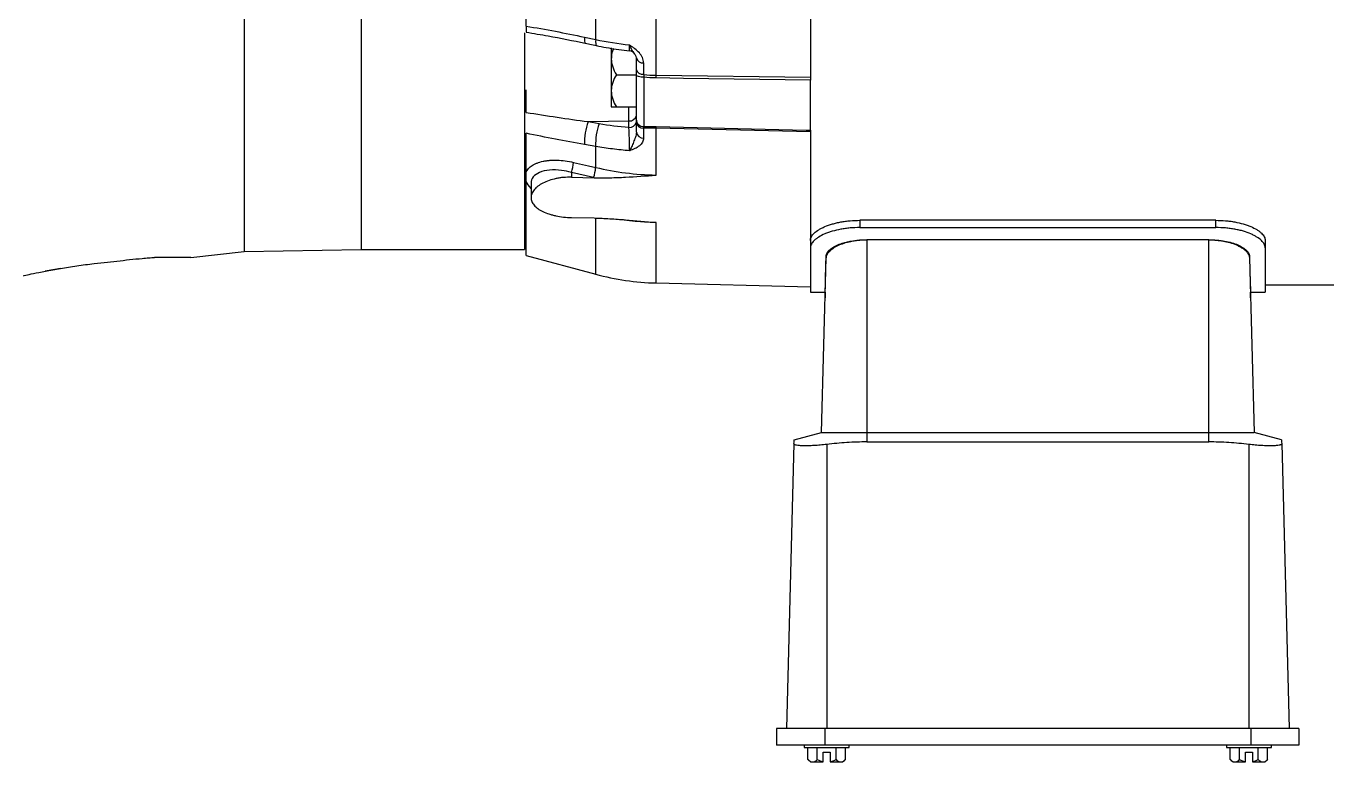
# Paper-space layout '_Top' of a CAD drawing. Header units: inches. Extents: x -16.5 to 11.4, y -8.4 to 5.1.
# Drawn here: x -11.13 to -1.12, y -8.43 to -2.76 of the extents above; entities that cross this region are included whole.
import ezdxf

# ---------------------------------------------------------------- set-up
doc = ezdxf.new("R2010")
doc.units = ezdxf.units.IN
doc.header["$MEASUREMENT"] = 0

psp = doc.layouts.new('_Top')

# ---------------------------------------------------------------- linework, layer by layer
at = {"color": 7, "linetype": 'Continuous', "lineweight": 25}
for p, q in [((-5.094, 3.159), (-5.094, -3.159)), ((-7.282, -2.765), (-7.282, 1.107)), ((-6.747, -2.868), (-6.747, 0.853)), ((-6.282, -3.143), (-6.282, 0.871)), ((-8.553, -1.164), (-8.553, -4.484)), ((-9.452, -1.715), (-9.452, -4.5)), ((-7.294, -2.818), (-7.294, -4.484)), ((-6.833, -2.85), (-6.747, -2.868)), ((-6.627, -2.931), (-6.627, -3.387)), ((-6.434, -3.097), (-6.434, -3.009)), ((-6.378, -3.047), (-6.378, -3.137)), ((-6.588, -3.14), (-6.434, -3.14)), ((-6.434, -3.481), (-6.434, -3.14)), ((-6.376, -3.158), (-6.376, -3.538)), ((-6.282, -3.143), (-5.094, -3.159)), ((-5.094, -3.567), (-5.094, -3.18)), ((-7.282, -3.259), (-7.294, -3.26)), ((-7.282, -3.429), (-7.282, -3.259)), ((-6.588, -3.387), (-6.434, -3.387)), ((-6.492, -3.544), (-6.492, -3.387)), ((-6.806, -3.5), (-6.492, -3.494)), ((-6.806, -3.5), (-6.72, -3.515)), ((-7.282, -3.89), (-7.282, -3.59)), ((-6.434, -3.581), (-6.434, -3.506)), ((-6.378, -3.551), (-6.378, -3.627)), ((-5.094, -3.578), (-6.282, -3.551)), ((-6.282, -3.912), (-6.282, -3.551)), ((-5.094, -3.578), (-5.094, -4.814)), ((-6.747, -3.691), (-6.833, -3.676)), ((-6.747, -3.853), (-6.747, -3.691)), ((-6.763, -3.931), (-6.934, -3.891)), ((-6.934, -3.891), (-6.934, -3.928)), ((-7.282, -4.532), (-7.282, -3.958)), ((-7.244, -3.973), (-7.244, -4.085)), ((-6.934, -3.928), (-6.758, -3.932)), ((-7.294, -4.249), (-7.282, -4.249)), ((-6.934, -4.238), (-6.758, -4.242)), ((-6.747, -4.675), (-6.747, -4.243)), ((-6.282, -4.742), (-6.282, -4.277)), ((-1.974, -4.26), (-4.714, -4.26)), ((-4.714, -4.26), (-4.714, -4.316)), ((-1.974, -4.316), (-1.974, -4.26)), ((-4.714, -4.316), (-1.974, -4.316)), ((-9.863, -4.545), (-9.452, -4.5)), ((-9.452, -4.5), (-8.553, -4.484)), ((-8.553, -4.484), (-7.294, -4.484)), ((-4.659, -4.409), (-4.659, -5.966)), ((-2.029, -4.409), (-4.659, -4.409)), ((-2.029, -5.966), (-2.029, -4.409)), ((-1.594, -4.415), (-1.594, -4.814)), ((-10.607, -4.593), (-10.53, -4.584)), ((-7.282, -4.532), (-6.747, -4.675)), ((-5.008, -5.892), (-4.973, -4.548)), ((-4.973, -4.532), (-4.973, -4.548)), ((-1.715, -4.532), (-1.715, -4.548)), ((-1.715, -4.548), (-1.68, -5.892)), ((-10.865, -4.63), (-10.983, -4.651)), ((-6.282, -4.742), (-5.094, -4.773)), ((-1.594, -4.756), (5.094, -4.756)), ((-5.094, -4.814), (-4.981, -4.814)), ((-4.981, -4.814), (-4.981, -4.856)), ((-1.707, -4.814), (-1.594, -4.814)), ((-1.707, -4.856), (-1.707, -4.814)), ((-5.22, -5.949), (-5.008, -5.892)), ((-5.008, -5.892), (-1.68, -5.892)), ((-1.468, -5.949), (-1.68, -5.892)), ((-5.221, -5.979), (-5.278, -8.171)), ((-4.969, -5.985), (-4.969, -8.171)), ((-4.659, -5.966), (-2.029, -5.966)), ((-1.719, -5.985), (-1.719, -8.171)), ((-1.467, -5.979), (-1.41, -8.171)), ((-5.354, -8.171), (-5.354, -8.301)), ((-1.334, -8.171), (-5.354, -8.171)), ((-4.984, -8.171), (-4.984, -8.301)), ((-1.704, -8.171), (-1.704, -8.301)), ((-1.334, -8.171), (-1.334, -8.301)), ((-1.334, -8.301), (-5.354, -8.301)), ((-5.143, -8.301), (-5.143, -8.319)), ((-4.795, -8.319), (-4.795, -8.301)), ((-1.893, -8.301), (-1.893, -8.319)), ((-1.545, -8.319), (-1.545, -8.301)), ((-5.143, -8.319), (-4.795, -8.319)), ((-5.113, -8.41), (-5.113, -8.319)), ((-5.041, -8.41), (-5.041, -8.319)), ((-4.996, -8.429), (-4.996, -8.355)), ((-4.996, -8.355), (-4.942, -8.355)), ((-4.942, -8.355), (-4.942, -8.429)), ((-4.897, -8.41), (-4.897, -8.319)), ((-4.825, -8.41), (-4.825, -8.319)), ((-1.893, -8.319), (-1.545, -8.319)), ((-1.863, -8.41), (-1.863, -8.319)), ((-1.791, -8.41), (-1.791, -8.319)), ((-1.746, -8.355), (-1.692, -8.355)), ((-1.746, -8.429), (-1.746, -8.355)), ((-1.692, -8.355), (-1.692, -8.429)), ((-1.647, -8.41), (-1.647, -8.319)), ((-1.575, -8.41), (-1.575, -8.319)), ((-5.094, -8.429), (-4.996, -8.429)), ((-4.942, -8.429), (-4.844, -8.429)), ((-1.844, -8.429), (-1.746, -8.429)), ((-1.692, -8.429), (-1.594, -8.429))]:
    psp.add_line(p, q, dxfattribs=at)
at = {"color": 7, "linetype": 'Continuous', "lineweight": 25, "flags": 128}
for points in [[(-6.833, -2.85), (-6.834, -2.868), (-6.833, -2.882), (-6.831, -2.892), (-6.828, -2.896), (-6.827, -2.897)], [(-6.827, -2.897), (-6.767, -2.909), (-6.741, -2.915)], [(-6.747, -2.868), (-6.748, -2.886), (-6.747, -2.9), (-6.745, -2.91), (-6.742, -2.914), (-6.741, -2.915)], [(-6.376, -3.158), (-6.387, -3.158), (-6.398, -3.157), (-6.408, -3.155), (-6.417, -3.153), (-6.424, -3.15), (-6.43, -3.147), (-6.433, -3.143), (-6.434, -3.14)], [(-5.094, -3.18), (-6.071, -3.167), (-6.282, -3.164)], [(-6.282, -3.539), (-5.128, -3.566), (-5.094, -3.567)], [(-6.918, -3.814), (-6.803, -3.841), (-6.747, -3.853)]]:
    psp.add_lwpolyline(points, dxfattribs=at)
at = {"color": 7, "linetype": 'Continuous', "lineweight": 25}
for centre, radius, start, end in [((-6.494, -3.016), 0.06, 35.2562, 83.7892), ((-6.384, -2.997), 0.0511, 193.932, 276.6256), ((-6.384, -3.085), 0.0514, 192.8938, 276.1093), ((-7.943, -3.154), 1.661, 359.6413, 0.3587), ((-6.361, -3.661), 0.472, 160.1126, 181.9043), ((-6.486, -3.442), 0.053, 263.0761, 348.8731), ((-6.486, -3.492), 0.053, 263.0761, 348.8731), ((-6.376, -3.48), 0.0585, 181.41, 269.9382), ((-6.275, -3.676), 0.473, 160.1205, 181.8884), ((-6.382, -3.498), 0.0528, 188.5998, 273.5658), ((-6.381, -3.574), 0.0532, 187.8899, 273.0743), ((-6.822, -3.545), 0.54, 359.3637, 0.6363), ((-7.274, -3.783), 0.357, 342.3299, 355.0789), ((-7.103, -3.823), 0.357, 342.3288, 355.0871), ((-6.23, -2.743), 2, 255, 268.5), ((-4.969, -8.288), 0.188, 220.004, 228.4422), ((-5.074, -8.381), 0.0484, 215.986, 266.3369), ((-5.08, -8.381), 0.0484, 273.6631, 324.014), ((-4.969, -8.288), 0.141, 239.2138, 258.9603), ((-4.969, -8.288), 0.141, 281.0397, 300.7862), ((-4.858, -8.381), 0.0484, 215.986, 266.3369), ((-4.864, -8.381), 0.0484, 273.6631, 324.014), ((-4.969, -8.288), 0.188, 311.5578, 319.996), ((-1.719, -8.288), 0.188, 220.004, 228.4422), ((-1.824, -8.381), 0.0484, 215.986, 266.3369), ((-1.83, -8.381), 0.0484, 273.6631, 324.014), ((-1.719, -8.288), 0.141, 239.2138, 258.9603), ((-1.719, -8.288), 0.141, 281.0397, 300.7862), ((-1.608, -8.381), 0.0484, 215.986, 266.3369), ((-1.614, -8.381), 0.0484, 273.6631, 324.014), ((-1.719, -8.288), 0.188, 311.5578, 319.996)]:
    psp.add_arc(centre, radius, start, end, dxfattribs=at)
for points in [[(-7.282, -2.765), (-7.132, -2.79), (-6.983, -2.818), (-6.833, -2.85)], [(-6.747, -2.868), (-6.662, -2.887), (-6.574, -2.9), (-6.486, -2.91)], [(-6.378, -3.137), (-6.347, -3.141), (-6.314, -3.143), (-6.282, -3.143)], [(-6.378, -3.137), (-6.378, -3.143), (-6.377, -3.15), (-6.376, -3.158)], [(-6.282, -3.164), (-6.313, -3.164), (-6.345, -3.162), (-6.376, -3.158)], [(-5.094, -3.159), (-5.094, -3.165), (-5.094, -3.172), (-5.094, -3.18)], [(-7.282, -3.429), (-7.123, -3.455), (-6.964, -3.479), (-6.806, -3.5)], [(-6.833, -3.676), (-6.983, -3.65), (-7.132, -3.622), (-7.282, -3.59)], [(-6.72, -3.515), (-6.645, -3.528), (-6.569, -3.538), (-6.492, -3.544)], [(-6.376, -3.538), (-6.377, -3.541), (-6.378, -3.545), (-6.378, -3.551)], [(-6.282, -3.551), (-6.314, -3.55), (-6.347, -3.55), (-6.378, -3.551)], [(-6.376, -3.538), (-6.345, -3.538), (-6.313, -3.538), (-6.282, -3.539)], [(-5.094, -3.567), (-5.094, -3.569), (-5.094, -3.573), (-5.094, -3.578)], [(-6.758, -3.932), (-6.76, -3.932), (-6.761, -3.932), (-6.763, -3.931)]]:
    psp.add_open_spline(points, degree=3, dxfattribs=at)
for points, knots in [([(-7.282, -2.765), (-7.282, -2.775), (-7.282, -2.794), (-7.282, -2.809), (-7.282, -2.809), (-7.282, -2.81)], [0, 0, 0, 0, 0.36033, 0.720479, 1, 1, 1, 1]), ([(-7.282, -2.812), (-7.225, -2.821), (-7.074, -2.846), (-6.922, -2.877), (-6.827, -2.897)], [0, 0, 0, 0, 0.375551, 1, 1, 1, 1]), ([(-6.741, -2.915), (-6.735, -2.916), (-6.679, -2.928), (-6.594, -2.943), (-6.515, -2.952), (-6.487, -2.955)], [0, 0, 0, 0, 0.070879, 0.680301, 1, 1, 1, 1]), ([(-6.61, -2.938), (-6.611, -2.94), (-6.621, -2.96), (-6.626, -2.986), (-6.626, -3.011), (-6.627, -3.016)], [0, 0, 0, 0, 0.0767066, 0.8040746, 1, 1, 1, 1]), ([(-6.487, -2.955), (-6.487, -2.955), (-6.486, -2.957), (-6.486, -2.947), (-6.486, -2.929), (-6.486, -2.915), (-6.486, -2.91)], [0, 0, 0, 0, 0.1093842, 0.4763583, 0.8440035, 1, 1, 1, 1]), ([(-6.378, -3.047), (-6.378, -3.034), (-6.382, -3.021), (-6.39, -3.001), (-6.394, -2.995), (-6.402, -2.983), (-6.406, -2.977), (-6.421, -2.96), (-6.433, -2.949), (-6.452, -2.934), (-6.459, -2.929), (-6.472, -2.92), (-6.479, -2.915), (-6.486, -2.91)], [0, 0, 0, 0, 0.25, 0.25, 0.375, 0.375, 0.5, 0.5, 0.75, 0.75, 0.875, 0.875, 1, 1, 1, 1]), ([(-6.445, -2.981), (-6.449, -2.976), (-6.457, -2.964), (-6.469, -2.947), (-6.479, -2.928), (-6.484, -2.917), (-6.486, -2.91), (-6.486, -2.91)], [0, 0, 0, 0, 0.301923, 0.623499, 0.804983, 0.996406, 1, 1, 1, 1]), ([(-6.434, -3.009), (-6.435, -3.002), (-6.437, -2.992), (-6.443, -2.984), (-6.445, -2.981)], [0, 0, 0, 0, 0.716313, 1, 1, 1, 1]), ([(-6.627, -3.016), (-6.627, -3.037), (-6.623, -3.059), (-6.609, -3.1), (-6.599, -3.12), (-6.588, -3.14)], [0, 0, 0, 0, 0.5, 0.5, 1, 1, 1, 1]), ([(-6.434, -3.14), (-6.434, -3.132), (-6.434, -3.124), (-6.434, -3.11), (-6.434, -3.103), (-6.434, -3.097)], [0, 0, 0, 0, 0.5, 0.5, 1, 1, 1, 1]), ([(-6.588, -3.14), (-6.599, -3.159), (-6.609, -3.179), (-6.619, -3.21), (-6.622, -3.22), (-6.626, -3.241), (-6.627, -3.252), (-6.627, -3.263)], [0, 0, 0, 0, 0.5, 0.5, 0.75, 0.75, 1, 1, 1, 1]), ([(-6.627, -3.263), (-6.627, -3.285), (-6.623, -3.306), (-6.609, -3.348), (-6.599, -3.367), (-6.588, -3.387)], [0, 0, 0, 0, 0.5, 0.5, 1, 1, 1, 1]), ([(-6.627, -3.387), (-6.627, -3.387), (-6.623, -3.387), (-6.612, -3.387), (-6.608, -3.387), (-6.599, -3.387), (-6.594, -3.387), (-6.588, -3.387)], [0, 0, 0, 0, 0.5, 0.5, 0.75, 0.75, 1, 1, 1, 1]), ([(-6.434, -3.506), (-6.434, -3.5), (-6.434, -3.495), (-6.434, -3.487), (-6.434, -3.484), (-6.434, -3.481)], [0, 0, 0, 0, 0.5, 0.5, 1, 1, 1, 1]), ([(-6.486, -3.724), (-6.486, -3.719), (-6.486, -3.713), (-6.486, -3.7), (-6.486, -3.693), (-6.486, -3.678), (-6.486, -3.67), (-6.487, -3.653), (-6.487, -3.645), (-6.487, -3.628), (-6.488, -3.619), (-6.488, -3.603), (-6.489, -3.594), (-6.49, -3.579), (-6.49, -3.571), (-6.491, -3.557), (-6.492, -3.55), (-6.492, -3.544)], [0, 0, 0, 0, 0.125, 0.125, 0.25, 0.25, 0.375, 0.375, 0.5, 0.5, 0.625, 0.625, 0.75, 0.75, 0.875, 0.875, 1, 1, 1, 1]), ([(-6.434, -3.581), (-6.434, -3.595), (-6.437, -3.608), (-6.446, -3.634), (-6.451, -3.646), (-6.461, -3.671), (-6.466, -3.683), (-6.474, -3.7), (-6.476, -3.705), (-6.481, -3.715), (-6.484, -3.72), (-6.486, -3.724)], [0, 0, 0, 0, 0.25, 0.25, 0.5, 0.5, 0.75, 0.75, 0.875, 0.875, 1, 1, 1, 1]), ([(-6.486, -3.724), (-6.53, -3.721), (-6.574, -3.716), (-6.661, -3.705), (-6.705, -3.699), (-6.747, -3.691)], [0, 0, 0, 0, 0.5, 0.5, 1, 1, 1, 1]), ([(-6.378, -3.627), (-6.378, -3.639), (-6.382, -3.649), (-6.39, -3.664), (-6.394, -3.669), (-6.402, -3.678), (-6.406, -3.683), (-6.421, -3.695), (-6.433, -3.702), (-6.452, -3.711), (-6.459, -3.714), (-6.472, -3.719), (-6.479, -3.722), (-6.486, -3.724)], [0, 0, 0, 0, 0.25, 0.25, 0.375, 0.375, 0.5, 0.5, 0.75, 0.75, 0.875, 0.875, 1, 1, 1, 1]), ([(-7.282, -3.89), (-7.28, -3.885), (-7.277, -3.88), (-7.272, -3.871), (-7.268, -3.866), (-7.256, -3.853), (-7.247, -3.845), (-7.23, -3.834), (-7.225, -3.831), (-7.212, -3.825), (-7.205, -3.822), (-7.184, -3.813), (-7.169, -3.809), (-7.144, -3.804), (-7.135, -3.802), (-7.118, -3.8), (-7.108, -3.799), (-7.081, -3.796), (-7.062, -3.796), (-7.022, -3.798), (-7.002, -3.799), (-6.96, -3.805), (-6.939, -3.809), (-6.918, -3.814)], [0, 0, 0, 0, 0.0625, 0.0625, 0.125, 0.125, 0.25, 0.25, 0.3125, 0.3125, 0.375, 0.375, 0.5, 0.5, 0.5625, 0.5625, 0.625, 0.625, 0.75, 0.75, 0.875, 0.875, 1, 1, 1, 1]), ([(-7.282, -3.958), (-7.282, -3.947), (-7.282, -3.936), (-7.282, -3.914), (-7.282, -3.902), (-7.282, -3.89)], [0, 0, 0, 0, 0.5, 0.5, 1, 1, 1, 1]), ([(-6.934, -3.891), (-6.959, -3.885), (-7.018, -3.871), (-7.105, -3.87), (-7.183, -3.888), (-7.231, -3.924), (-7.247, -3.956), (-7.244, -3.973), (-7.244, -3.973)], [0, 0, 0, 0, 0.160552, 0.374602, 0.584281, 0.792157, 0.999722, 1, 1, 1, 1]), ([(-6.747, -3.853), (-6.671, -3.871), (-6.594, -3.885), (-6.439, -3.904), (-6.361, -3.91), (-6.282, -3.912)], [0, 0, 0, 0, 0.5, 0.5, 1, 1, 1, 1]), ([(-7.244, -4.014), (-7.259, -3.996), (-7.275, -3.977), (-7.282, -3.959), (-7.282, -3.958)], [0, 0, 0, 0, 0.954361, 1, 1, 1, 1]), ([(-6.934, -3.928), (-6.954, -3.928), (-6.975, -3.929), (-7.004, -3.931), (-7.014, -3.932), (-7.034, -3.935), (-7.043, -3.937), (-7.071, -3.943), (-7.089, -3.947), (-7.123, -3.959), (-7.139, -3.966), (-7.167, -3.981), (-7.18, -3.989), (-7.197, -4.002), (-7.203, -4.006), (-7.212, -4.016), (-7.216, -4.02), (-7.224, -4.03), (-7.228, -4.035), (-7.234, -4.045), (-7.236, -4.05), (-7.242, -4.065), (-7.244, -4.075), (-7.244, -4.095), (-7.242, -4.105), (-7.236, -4.12), (-7.234, -4.125), (-7.228, -4.134), (-7.224, -4.139), (-7.213, -4.153), (-7.203, -4.162), (-7.181, -4.178), (-7.168, -4.185), (-7.139, -4.199), (-7.123, -4.205), (-7.098, -4.214), (-7.089, -4.216), (-7.071, -4.221), (-7.062, -4.223), (-7.034, -4.229), (-7.015, -4.232), (-6.975, -4.237), (-6.954, -4.238), (-6.934, -4.238)], [0, 0, 0, 0, 0.0625, 0.0625, 0.09375, 0.09375, 0.125, 0.125, 0.1875, 0.1875, 0.25, 0.25, 0.3125, 0.3125, 0.34375, 0.34375, 0.375, 0.375, 0.40625, 0.40625, 0.4375, 0.4375, 0.5, 0.5, 0.5625, 0.5625, 0.59375, 0.59375, 0.625, 0.625, 0.6875, 0.6875, 0.75, 0.75, 0.8125, 0.8125, 0.84375, 0.84375, 0.875, 0.875, 0.9375, 0.9375, 1, 1, 1, 1]), ([(-6.758, -3.932), (-6.718, -3.933), (-6.678, -3.933), (-6.598, -3.931), (-6.558, -3.93), (-6.44, -3.924), (-6.361, -3.918), (-6.282, -3.912)], [0, 0, 0, 0, 0.25, 0.25, 0.5, 0.5, 1, 1, 1, 1]), ([(-6.758, -4.242), (-6.718, -4.243), (-6.678, -4.245), (-6.598, -4.25), (-6.558, -4.253), (-6.44, -4.262), (-6.361, -4.27), (-6.282, -4.277)], [0, 0, 0, 0, 0.25, 0.25, 0.5, 0.5, 1, 1, 1, 1]), ([(-6.282, -4.277), (-6.322, -4.276), (-6.418, -4.273), (-6.514, -4.26), (-6.569, -4.253)], [0, 0, 0, 0, 0.41554, 1, 1, 1, 1]), ([(-5.094, -4.415), (-5.094, -4.405), (-5.092, -4.396), (-5.084, -4.382), (-5.081, -4.377), (-5.074, -4.368), (-5.07, -4.363), (-5.056, -4.349), (-5.044, -4.341), (-5.023, -4.328), (-5.016, -4.324), (-5, -4.316), (-4.992, -4.312), (-4.965, -4.301), (-4.946, -4.294), (-4.915, -4.285), (-4.904, -4.282), (-4.882, -4.277), (-4.871, -4.275), (-4.848, -4.27), (-4.837, -4.269), (-4.813, -4.265), (-4.801, -4.264), (-4.764, -4.261), (-4.739, -4.26), (-4.714, -4.26)], [0, 0, 0, 0, 0.125, 0.125, 0.1875, 0.1875, 0.25, 0.25, 0.375, 0.375, 0.4375, 0.4375, 0.5, 0.5, 0.625, 0.625, 0.6875, 0.6875, 0.75, 0.75, 0.8125, 0.8125, 0.875, 0.875, 1, 1, 1, 1]), ([(-1.974, -4.26), (-1.949, -4.26), (-1.924, -4.261), (-1.888, -4.264), (-1.876, -4.265), (-1.852, -4.268), (-1.84, -4.27), (-1.806, -4.277), (-1.784, -4.282), (-1.753, -4.291), (-1.743, -4.294), (-1.723, -4.301), (-1.714, -4.304), (-1.688, -4.315), (-1.672, -4.323), (-1.651, -4.336), (-1.645, -4.341), (-1.633, -4.349), (-1.628, -4.354), (-1.618, -4.363), (-1.614, -4.368), (-1.607, -4.377), (-1.604, -4.382), (-1.596, -4.396), (-1.594, -4.405), (-1.594, -4.415)], [0, 0, 0, 0, 0.125, 0.125, 0.1875, 0.1875, 0.25, 0.25, 0.375, 0.375, 0.4375, 0.4375, 0.5, 0.5, 0.625, 0.625, 0.6875, 0.6875, 0.75, 0.75, 0.8125, 0.8125, 0.875, 0.875, 1, 1, 1, 1]), ([(-4.714, -4.316), (-4.739, -4.316), (-4.764, -4.317), (-4.801, -4.32), (-4.813, -4.321), (-4.837, -4.325), (-4.849, -4.327), (-4.883, -4.333), (-4.905, -4.338), (-4.936, -4.347), (-4.946, -4.35), (-4.966, -4.357), (-4.975, -4.361), (-5.001, -4.372), (-5.017, -4.38), (-5.037, -4.393), (-5.044, -4.398), (-5.055, -4.406), (-5.061, -4.411), (-5.07, -4.42), (-5.074, -4.425), (-5.081, -4.434), (-5.084, -4.439), (-5.092, -4.453), (-5.094, -4.463), (-5.094, -4.472)], [0, 0, 0, 0, 0.125, 0.125, 0.1875, 0.1875, 0.25, 0.25, 0.375, 0.375, 0.4375, 0.4375, 0.5, 0.5, 0.625, 0.625, 0.6875, 0.6875, 0.75, 0.75, 0.8125, 0.8125, 0.875, 0.875, 1, 1, 1, 1]), ([(-1.594, -4.472), (-1.594, -4.463), (-1.596, -4.453), (-1.604, -4.439), (-1.607, -4.434), (-1.614, -4.425), (-1.618, -4.42), (-1.632, -4.406), (-1.644, -4.398), (-1.664, -4.385), (-1.672, -4.38), (-1.687, -4.372), (-1.696, -4.368), (-1.722, -4.357), (-1.741, -4.35), (-1.772, -4.341), (-1.783, -4.338), (-1.805, -4.333), (-1.816, -4.331), (-1.839, -4.327), (-1.851, -4.325), (-1.875, -4.321), (-1.887, -4.32), (-1.924, -4.317), (-1.949, -4.316), (-1.974, -4.316)], [0, 0, 0, 0, 0.125, 0.125, 0.1875, 0.1875, 0.25, 0.25, 0.375, 0.375, 0.4375, 0.4375, 0.5, 0.5, 0.625, 0.625, 0.6875, 0.6875, 0.75, 0.75, 0.8125, 0.8125, 0.875, 0.875, 1, 1, 1, 1]), ([(-4.973, -4.532), (-4.972, -4.525), (-4.97, -4.518), (-4.964, -4.507), (-4.962, -4.504), (-4.956, -4.496), (-4.953, -4.493), (-4.941, -4.482), (-4.932, -4.475), (-4.916, -4.465), (-4.91, -4.462), (-4.897, -4.455), (-4.89, -4.452), (-4.869, -4.443), (-4.853, -4.438), (-4.828, -4.431), (-4.819, -4.428), (-4.801, -4.424), (-4.792, -4.422), (-4.763, -4.417), (-4.743, -4.414), (-4.712, -4.411), (-4.702, -4.411), (-4.68, -4.41), (-4.67, -4.409), (-4.659, -4.409)], [0, 0, 0, 0, 0.125, 0.125, 0.1875, 0.1875, 0.25, 0.25, 0.375, 0.375, 0.4375, 0.4375, 0.5, 0.5, 0.625, 0.625, 0.6875, 0.6875, 0.75, 0.75, 0.875, 0.875, 0.9375, 0.9375, 1, 1, 1, 1]), ([(-4.973, -4.548), (-4.973, -4.546), (-4.972, -4.544), (-4.972, -4.539), (-4.971, -4.535), (-4.969, -4.53), (-4.967, -4.526), (-4.965, -4.522), (-4.963, -4.517), (-4.96, -4.513), (-4.957, -4.508), (-4.953, -4.504), (-4.947, -4.497), (-4.937, -4.488), (-4.922, -4.476), (-4.904, -4.465), (-4.877, -4.451), (-4.838, -4.435), (-4.796, -4.424), (-4.766, -4.419), (-4.748, -4.416), (-4.731, -4.413), (-4.713, -4.412), (-4.695, -4.41), (-4.677, -4.41), (-4.665, -4.409), (-4.659, -4.409)], [0, 0, 0, 0, 0.022884, 0.045668, 0.068374, 0.091027, 0.113652, 0.136273, 0.158929, 0.18163, 0.204382, 0.227192, 0.250067, 0.310206, 0.374817, 0.441002, 0.499966, 0.629198, 0.749443, 0.786168, 0.822401, 0.858288, 0.893981, 0.929557, 0.964927, 1, 1, 1, 1]), ([(-2.029, -4.409), (-2.008, -4.409), (-1.987, -4.41), (-1.946, -4.414), (-1.925, -4.417), (-1.887, -4.424), (-1.869, -4.428), (-1.843, -4.435), (-1.835, -4.438), (-1.82, -4.443), (-1.812, -4.446), (-1.798, -4.452), (-1.791, -4.455), (-1.779, -4.462), (-1.773, -4.465), (-1.756, -4.475), (-1.747, -4.482), (-1.732, -4.496), (-1.726, -4.503), (-1.718, -4.518), (-1.716, -4.525), (-1.715, -4.532)], [0, 0, 0, 0, 0.125, 0.125, 0.25, 0.25, 0.375, 0.375, 0.4375, 0.4375, 0.5, 0.5, 0.5625, 0.5625, 0.625, 0.625, 0.75, 0.75, 0.875, 0.875, 1, 1, 1, 1]), ([(-2.029, -4.409), (-2.026, -4.409), (-2.019, -4.409), (-2.008, -4.41), (-1.998, -4.41), (-1.987, -4.411), (-1.977, -4.412), (-1.967, -4.413), (-1.956, -4.414), (-1.946, -4.415), (-1.936, -4.416), (-1.925, -4.418), (-1.915, -4.42), (-1.89, -4.425), (-1.85, -4.435), (-1.81, -4.451), (-1.78, -4.468), (-1.757, -4.482), (-1.742, -4.496), (-1.73, -4.51), (-1.723, -4.521), (-1.718, -4.532), (-1.716, -4.54), (-1.716, -4.545), (-1.715, -4.548)], [0, 0, 0, 0, 0.0202789, 0.0405838, 0.0609416, 0.0813796, 0.1019257, 0.1226076, 0.1434733, 0.1645454, 0.1857905, 0.2071734, 0.2286567, 0.2502024, 0.3683097, 0.4997895, 0.5717454, 0.6552235, 0.7495949, 0.7856171, 0.8748934, 0.9173984, 0.959055, 1, 1, 1, 1]), ([(-10.865, -4.63), (-10.826, -4.623), (-10.784, -4.616), (-10.719, -4.607), (-10.697, -4.604), (-10.652, -4.598), (-10.63, -4.596), (-10.607, -4.593)], [0, 0, 0, 0, 0.5, 0.5, 0.75, 0.75, 1, 1, 1, 1]), ([(-10.53, -4.584), (-10.497, -4.581), (-10.464, -4.577), (-10.399, -4.57), (-10.367, -4.566), (-10.302, -4.559), (-10.269, -4.556), (-10.221, -4.551), (-10.204, -4.55), (-10.18, -4.548), (-10.172, -4.547), (-10.16, -4.546), (-10.156, -4.546), (-10.151, -4.545), (-10.149, -4.545), (-10.145, -4.545), (-10.143, -4.545), (-10.142, -4.545)], [0, 0, 0, 0, 0.25, 0.25, 0.5, 0.5, 0.75, 0.75, 0.875, 0.875, 0.9375, 0.9375, 0.96875, 0.96875, 0.984375, 0.984375, 1, 1, 1, 1]), ([(-9.863, -4.545), (-9.863, -4.545), (-9.86, -4.545), (-9.871, -4.545), (-9.898, -4.545), (-9.949, -4.545), (-10.03, -4.545), (-10.1, -4.545), (-10.142, -4.545)], [0, 0, 0, 0, 0.020108, 0.16396, 0.312093, 0.50992, 0.713158, 1, 1, 1, 1]), ([(-4.981, -4.813), (-4.981, -4.813), (-4.981, -4.817), (-4.98, -4.801), (-4.979, -4.766), (-4.978, -4.709), (-4.976, -4.633), (-4.974, -4.566), (-4.973, -4.532)], [0, 0, 0, 0, 0.034402, 0.241907, 0.429432, 0.617739, 0.808458, 1, 1, 1, 1]), ([(-1.715, -4.532), (-1.714, -4.568), (-1.712, -4.641), (-1.71, -4.721), (-1.708, -4.777), (-1.707, -4.81), (-1.707, -4.812), (-1.707, -4.813)], [0, 0, 0, 0, 0.2064629, 0.4139697, 0.6204327, 0.8279396, 1, 1, 1, 1]), ([(-11.152, -4.687), (-11.148, -4.686), (-11.14, -4.684), (-11.079, -4.67), (-10.988, -4.651), (-10.906, -4.637), (-10.865, -4.63)], [0, 0, 0, 0, 0.249543, 0.499818, 0.750082, 1, 1, 1, 1]), ([(-5.221, -5.979), (-5.221, -5.97), (-5.22, -5.963), (-5.22, -5.952), (-5.22, -5.949), (-5.22, -5.949)], [0, 0, 0, 0, 0.5, 0.5, 1, 1, 1, 1]), ([(-4.969, -5.985), (-4.986, -5.987), (-5.002, -5.989), (-5.026, -5.991), (-5.034, -5.992), (-5.05, -5.993), (-5.058, -5.993), (-5.081, -5.995), (-5.095, -5.995), (-5.123, -5.996), (-5.136, -5.996), (-5.159, -5.996), (-5.169, -5.995), (-5.188, -5.993), (-5.196, -5.992), (-5.205, -5.99), (-5.208, -5.989), (-5.213, -5.988), (-5.215, -5.987), (-5.219, -5.984), (-5.221, -5.982), (-5.221, -5.979)], [0, 0, 0, 0, 0.125, 0.125, 0.1875, 0.1875, 0.25, 0.25, 0.375, 0.375, 0.5, 0.5, 0.625, 0.625, 0.75, 0.75, 0.8125, 0.8125, 0.875, 0.875, 1, 1, 1, 1]), ([(-4.659, -5.966), (-4.711, -5.966), (-4.763, -5.967), (-4.866, -5.974), (-4.918, -5.979), (-4.969, -5.985)], [0, 0, 0, 0, 0.5, 0.5, 1, 1, 1, 1]), ([(-1.719, -5.985), (-1.77, -5.979), (-1.822, -5.974), (-1.925, -5.967), (-1.977, -5.966), (-2.029, -5.966)], [0, 0, 0, 0, 0.5, 0.5, 1, 1, 1, 1]), ([(-1.467, -5.979), (-1.467, -5.982), (-1.469, -5.984), (-1.473, -5.987), (-1.475, -5.988), (-1.48, -5.989), (-1.483, -5.99), (-1.492, -5.992), (-1.5, -5.993), (-1.518, -5.995), (-1.529, -5.996), (-1.552, -5.996), (-1.565, -5.996), (-1.592, -5.995), (-1.607, -5.995), (-1.63, -5.993), (-1.638, -5.993), (-1.654, -5.992), (-1.662, -5.991), (-1.686, -5.989), (-1.702, -5.987), (-1.719, -5.985)], [0, 0, 0, 0, 0.125, 0.125, 0.1875, 0.1875, 0.25, 0.25, 0.375, 0.375, 0.5, 0.5, 0.625, 0.625, 0.75, 0.75, 0.8125, 0.8125, 0.875, 0.875, 1, 1, 1, 1]), ([(-1.468, -5.949), (-1.468, -5.949), (-1.468, -5.952), (-1.468, -5.963), (-1.467, -5.97), (-1.467, -5.979)], [0, 0, 0, 0, 0.5, 0.5, 1, 1, 1, 1])]:
    psp.add_open_spline(points, degree=3, knots=knots, dxfattribs=at)

doc.saveas('drawing.dxf')
